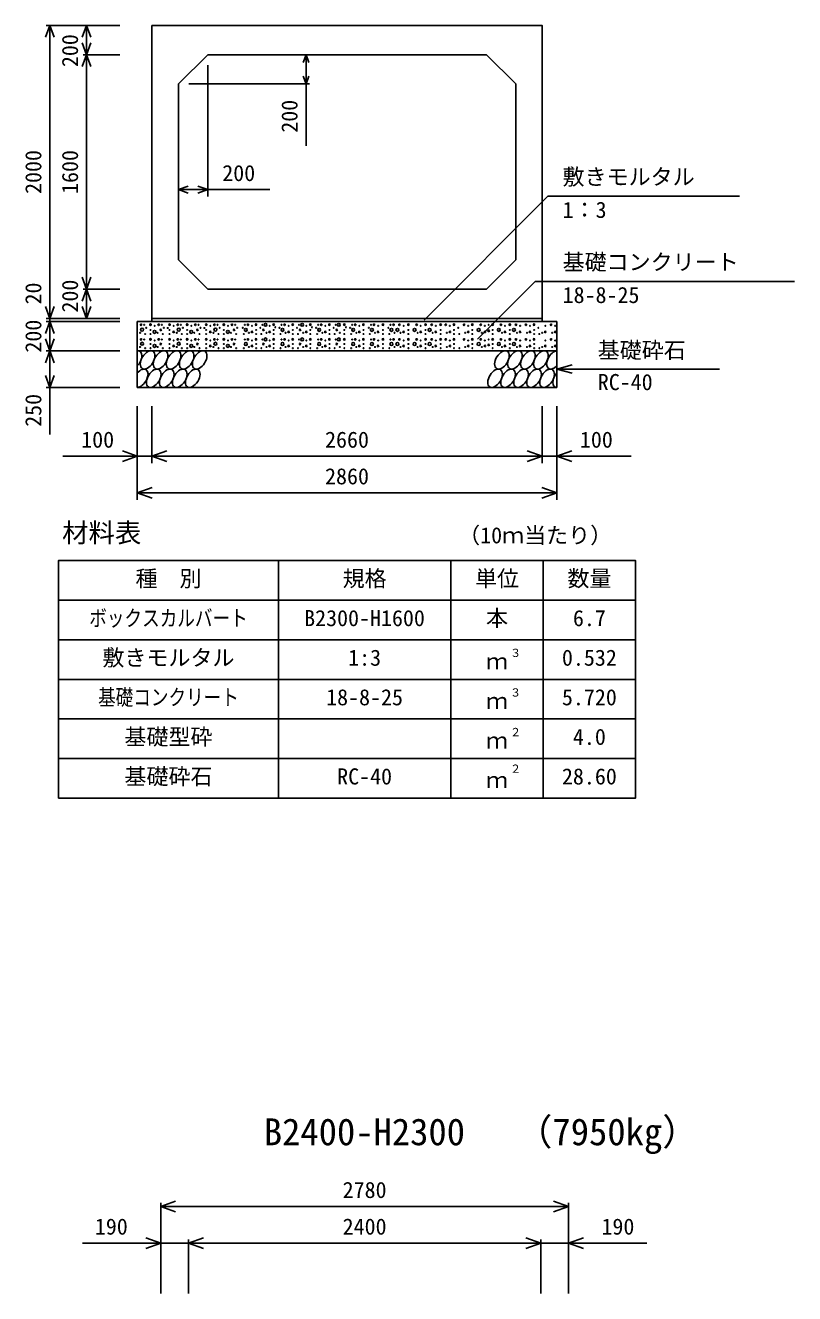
# Model space of a CAD drawing. Units: millimetres, scale not verified. Extents: x -100800 to 100800, y -35640 to 35640.
# Drawn here: x 10446 to 15690, y 9158 to 17810 of the extents above; entities that cross this region are included whole.
import ezdxf
from ezdxf.enums import TextEntityAlignment as Align

# ---------------------------------------------------------------- set-up
doc = ezdxf.new("R2010")
doc.units = ezdxf.units.MM
doc.header["$LTSCALE"] = 120
for name, color, linetype, lineweight in [('0-0_DIM', 7, 'Continuous', 25), ('0-2_HATCH', 6, 'Continuous', 25), ('0-3_HYO', 3, 'Continuous', 25), ('0-4_HYO2', 4, 'Continuous', 25), ('0-5_OUTLINE', 3, 'Continuous', 25), ('0-7_TXT', 7, 'Continuous', 25)]:
    doc.layers.add(name, color=color, linetype=linetype, lineweight=lineweight)
doc.styles.add('ＭＳ ゴシック', font='')
doc.styles.get('ＭＳ ゴシック').set_extended_font_data('MS Gothic')

msp = doc.modelspace()

# ---------------------------------------------------------------- linework, layer by layer
at = {"layer": '0-0_DIM'}
for p, q in [((10589, 17810.3), (11089.1, 17810.3)), ((10613, 17810.3), (10613, 15810.3)), ((10863, 17810.3), (10863, 17610.3)), ((10839, 17610.3), (11089.1, 17610.3)), ((10863, 16010.3), (10863, 17610.3)), ((12359.5, 17610.3), (12359.5, 17410.3)), ((11689.1, 17538.3), (11689.1, 16641.7)), ((11561.1, 17410.3), (12383.5, 17410.3)), ((12359.5, 16989.5), (12359.5, 17410.3)), ((11489.1, 16689.7), (11689.1, 16689.7)), ((12113.2, 16689.7), (11689.1, 16689.7)), ((14009, 16644.2), (13164.9, 15800.2)), ((14009, 16644.2), (15314.7, 16644.2)), ((10839, 16010.3), (11089.1, 16010.3)), ((10863, 16010.3), (10863, 15810.3)), ((13921.3, 16063.1), (13528.5, 15670.3)), ((13921.3, 16063.1), (15690.3, 16063.1)), ((10589, 15810.3), (11089.1, 15810.3)), ((10589, 15790.3), (11089.1, 15790.3)), ((10613, 15810.3), (10613, 15790.3)), ((10613, 15590.3), (10613, 15790.3)), ((10589, 15590.3), (11089.1, 15590.3)), ((10613, 15590.3), (10613, 15340.3)), ((14069.1, 15465.3), (14173.4, 15493.3)), ((14069.1, 15465.3), (15178, 15465.3)), ((14069.1, 15465.3), (14173.4, 15437.3)), ((10589, 15340.3), (11089.1, 15340.3)), ((10613, 15018.2), (10613, 15340.3)), ((11209.1, 14573.1), (11209.1, 15212.7)), ((11309.1, 14823.1), (11309.1, 15212.7)), ((13969.1, 14823.1), (13969.1, 15212.7)), ((14069.1, 14573.1), (14069.1, 15212.7)), ((10701.1, 14871.1), (11209.1, 14871.1)), ((11209.1, 14871.1), (11309.1, 14871.1)), ((11309.1, 14871.1), (13969.1, 14871.1)), ((11209.1, 14621.1), (14069.1, 14621.1)), ((11369.1, 9776.6), (11369.1, 9158)), ((11369.1, 9752.6), (14149.1, 9752.6)), ((14149.1, 9776.6), (14149.1, 9158)), ((11559.1, 9526.6), (11559.1, 9158)), ((13959.1, 9526.6), (13959.1, 9158)), ((10836.4, 9502.6), (11369.1, 9502.6)), ((14681.8, 9502.6), (14149.1, 9502.6))]:
    msp.add_line(p, q, dxfattribs=at)
for points in [[(10642.6, 17729.1), (10613, 17810.3), (10583.5, 17729.1)], [(10892.6, 17729.1), (10863, 17810.3), (10833.5, 17729.1)], [(10892.6, 17691.5), (10863, 17610.3), (10833.5, 17691.5)], [(10892.6, 17529.1), (10863, 17610.3), (10833.5, 17529.1)], [(12339.8, 17556.2), (12359.5, 17610.3), (12379.2, 17556.2)], [(12339.8, 17464.4), (12359.5, 17410.3), (12379.2, 17464.4)], [(11556.8, 16714.3), (11489.1, 16689.7), (11556.8, 16665)], [(11621.4, 16714.3), (11689.1, 16689.7), (11621.4, 16665)], [(10892.6, 16091.5), (10863, 16010.3), (10833.5, 16091.5)], [(10892.6, 15929.1), (10863, 16010.3), (10833.5, 15929.1)], [(10642.6, 15891.5), (10613, 15810.3), (10583.5, 15891.5)], [(10892.6, 15891.5), (10863, 15810.3), (10833.5, 15891.5)], [(10642.6, 15709.1), (10613, 15790.3), (10583.5, 15709.1)], [(10642.6, 15671.5), (10613, 15590.3), (10583.5, 15671.5)], [(10642.6, 15509.1), (10613, 15590.3), (10583.5, 15509.1)], [(10642.6, 15421.5), (10613, 15340.3), (10583.5, 15421.5)], [(11107.6, 14908), (11209.1, 14871.1), (11107.6, 14834.1)], [(11410.6, 14834.1), (11309.1, 14871.1), (11410.6, 14908)], [(13867.6, 14908), (13969.1, 14871.1), (13867.6, 14834.1)], [(14170.6, 14908), (14069.1, 14871.1), (14170.6, 14834.1)], [(14577.1, 14871.1), (14069.1, 14871.1), (13969.1, 14871.1)], [(11310.6, 14584.1), (11209.1, 14621.1), (11310.6, 14658)], [(13967.6, 14658), (14069.1, 14621.1), (13967.6, 14584.1)], [(11470.6, 9715.7), (11369.1, 9752.6), (11470.6, 9789.6)], [(14047.6, 9715.7), (14149.1, 9752.6), (14047.6, 9789.6)], [(11267.6, 9465.7), (11369.1, 9502.6), (11267.6, 9539.6)], [(11660.6, 9465.7), (11559.1, 9502.6), (11660.6, 9539.6)], [(13857.6, 9465.7), (13959.1, 9502.6), (13857.6, 9539.6)], [(14250.6, 9465.7), (14149.1, 9502.6), (14250.6, 9539.6)], [(11369.1, 9502.6), (11559.1, 9502.6), (13959.1, 9502.6), (14149.1, 9502.6)]]:
    msp.add_lwpolyline(points, dxfattribs=at)
at = {"layer": '0-2_HATCH'}
for centre, radius in [((11235.1, 15767.5), 5), ((11256.2, 15767.5), 2.5), ((11270.2, 15746.5), 2.5), ((11299.1, 15768.4), 5), ((11327.1, 15760.5), 2.5), ((11355.1, 15767.5), 5), ((11376.2, 15767.5), 2.5), ((11390.2, 15746.5), 2.5), ((11416.7, 15745.6), 2.5), ((11429.1, 15768.4), 5), ((11457.1, 15760.5), 2.5), ((11485.1, 15767.5), 5), ((11506.2, 15767.5), 2.5), ((11520.2, 15746.5), 2.5), ((11549.1, 15768.4), 5), ((11577.1, 15760.5), 2.5), ((11605.1, 15767.5), 5), ((11626.2, 15767.5), 2.5), ((11640.2, 15746.5), 2.5), ((11666.7, 15745.6), 2.5), ((11679.1, 15768.4), 5), ((11707.1, 15760.5), 2.5), ((11735.1, 15767.5), 5), ((11756.2, 15767.5), 2.5), ((11770.2, 15746.5), 2.5), ((11799.1, 15768.4), 5), ((11827.1, 15760.5), 2.5), ((11855.1, 15767.5), 5), ((11876.2, 15767.5), 2.5), ((11890.2, 15746.5), 2.5), ((11928, 15746.5), 2.5), ((11942, 15767.5), 2.5), ((11963.1, 15767.5), 5), ((11991.1, 15760.5), 2.5), ((12019.1, 15768.4), 5), ((12048, 15746.5), 2.5), ((12062, 15767.5), 2.5), ((12083.1, 15767.5), 10), ((12111.1, 15760.5), 2.5), ((12139.1, 15768.4), 5), ((12150.5, 15750.8), 2.5), ((12178, 15746.5), 2.5), ((12192, 15767.5), 2.5), ((12213.1, 15767.5), 5), ((12241.1, 15760.5), 2.5), ((12269.1, 15768.4), 5), ((12298, 15746.5), 2.5), ((12312, 15767.5), 2.5), ((12333.1, 15767.5), 10), ((12361.1, 15760.5), 2.5), ((12389.1, 15768.4), 5), ((12400.5, 15750.8), 2.5), ((12428, 15746.5), 2.5), ((12442, 15767.5), 2.5), ((12463.1, 15767.5), 5), ((12491.1, 15760.5), 2.5), ((12519.1, 15768.4), 5), ((12548, 15746.5), 2.5), ((12562, 15767.5), 2.5), ((12583.1, 15767.5), 10), ((12621, 15768.4), 5), ((12632.3, 15750.8), 2.5), ((12659.8, 15746.5), 2.5), ((12673.9, 15767.5), 2.5), ((12694.9, 15767.5), 5), ((12722.9, 15760.5), 2.5), ((12751, 15768.4), 5), ((12787.9, 15746.5), 2.5), ((12801.9, 15767.5), 2.5), ((12822.9, 15767.5), 5), ((12851, 15760.5), 2.5), ((12883.9, 15768.4), 5), ((12920.8, 15746.5), 2.5), ((12934.8, 15767.5), 2.5), ((12955.9, 15767.5), 5), ((12996.5, 15767.5), 5), ((13024.6, 15760.5), 2.5), ((13057.5, 15768.4), 5), ((13113.4, 15767.5), 5), ((13141.4, 15760.5), 2.5), ((13174.3, 15768.4), 5), ((13216.1, 15767.5), 5), ((13244.1, 15760.5), 2.5), ((13277, 15768.4), 5), ((13312.3, 15767.5), 5), ((13340.3, 15760.5), 2.5), ((13368.4, 15768.4), 5), ((13397.2, 15746.5), 2.5), ((13437.1, 15767.5), 5), ((13465.1, 15760.5), 2.5), ((13493.2, 15768.4), 5), ((13550.5, 15767.5), 5), ((13578.6, 15760.5), 2.5), ((13604.7, 15767.5), 2.5), ((13632, 15768.4), 5), ((13687.9, 15767.5), 5), ((13716, 15760.5), 2.5), ((13748.9, 15768.4), 5), ((13790.6, 15767.5), 5), ((13818.7, 15760.5), 2.5), ((13858.4, 15767.5), 5), ((13886.4, 15760.5), 2.5), ((13914.5, 15768.4), 5), ((13943.4, 15746.5), 2.5), ((13990.4, 15760.5), 2.5), ((14030.2, 15767.5), 5), ((14058.2, 15760.5), 2.5), ((11228.1, 15712.3), 2.5), ((11235.1, 15667.5), 5), ((11241.7, 15734.5), 10), ((11256.2, 15667.5), 2.5), ((11263.2, 15704.4), 2.5), ((11299.1, 15668.4), 5), ((11299.1, 15732.5), 2.5), ((11299.1, 15704.4), 2.5), ((11327.1, 15719.3), 10), ((11327.1, 15660.5), 2.5), ((11348.1, 15712.3), 2.5), ((11355.1, 15667.5), 5), ((11369.2, 15732.5), 5), ((11376.2, 15667.5), 2.5), ((11383.2, 15704.4), 2.5), ((11429.1, 15668.4), 5), ((11429.1, 15732.5), 2.5), ((11429.1, 15704.4), 2.5), ((11457.1, 15719.3), 5), ((11457.1, 15660.5), 2.5), ((11478.1, 15712.3), 2.5), ((11485.1, 15667.5), 5), ((11491.7, 15734.5), 10), ((11506.2, 15667.5), 2.5), ((11513.2, 15704.4), 2.5), ((11549.1, 15668.4), 5), ((11549.1, 15732.5), 2.5), ((11549.1, 15704.4), 2.5), ((11577.1, 15719.3), 10), ((11577.1, 15660.5), 2.5), ((11598.1, 15712.3), 2.5), ((11605.1, 15667.5), 5), ((11619.2, 15732.5), 5), ((11626.2, 15667.5), 2.5), ((11633.2, 15704.4), 2.5), ((11679.1, 15668.4), 5), ((11679.1, 15732.5), 2.5), ((11679.1, 15704.4), 2.5), ((11707.1, 15719.3), 5), ((11707.1, 15660.5), 2.5), ((11728.1, 15712.3), 2.5), ((11735.1, 15667.5), 5), ((11741.7, 15734.5), 10), ((11756.2, 15667.5), 2.5), ((11763.2, 15704.4), 2.5), ((11799.1, 15668.4), 5), ((11799.1, 15732.5), 2.5), ((11799.1, 15704.4), 2.5), ((11827.1, 15719.3), 10), ((11827.1, 15660.5), 2.5), ((11848.1, 15712.3), 2.5), ((11855.1, 15667.5), 5), ((11869.2, 15732.5), 5), ((11876.2, 15667.5), 2.5), ((11883.2, 15704.4), 2.5), ((11935, 15704.4), 2.5), ((11949, 15732.5), 10), ((11942, 15667.5), 2.5), ((11963.1, 15667.5), 5), ((11970.1, 15712.3), 2.5), ((11991.1, 15719.3), 5), ((11991.1, 15660.5), 2.5), ((12019.1, 15668.4), 5), ((12019.1, 15732.5), 2.5), ((12019.1, 15704.4), 2.5), ((12055, 15704.4), 2.5), ((12062, 15667.5), 2.5), ((12069, 15732.5), 5), ((12083.1, 15667.5), 10), ((12090.1, 15712.3), 2.5), ((12111.1, 15719.3), 5), ((12111.1, 15660.5), 2.5), ((12139.1, 15668.4), 5), ((12139.1, 15732.5), 2.5), ((12139.1, 15704.4), 2.5), ((12185, 15704.4), 2.5), ((12199, 15732.5), 10), ((12192, 15667.5), 2.5), ((12213.1, 15667.5), 5), ((12220.1, 15712.3), 2.5), ((12241.1, 15719.3), 5), ((12241.1, 15660.5), 2.5), ((12269.1, 15668.4), 5), ((12269.1, 15732.5), 2.5), ((12269.1, 15704.4), 2.5), ((12305, 15704.4), 2.5), ((12312, 15667.5), 2.5), ((12319, 15732.5), 5), ((12333.1, 15667.5), 10), ((12340.1, 15712.3), 2.5), ((12361.1, 15719.3), 5), ((12361.1, 15660.5), 2.5), ((12389.1, 15668.4), 5), ((12389.1, 15732.5), 2.5), ((12389.1, 15704.4), 2.5), ((12435, 15704.4), 2.5), ((12449, 15732.5), 10), ((12442, 15667.5), 2.5), ((12463.1, 15667.5), 5), ((12470.1, 15712.3), 2.5), ((12491.1, 15719.3), 5), ((12491.1, 15660.5), 2.5), ((12519.1, 15668.4), 5), ((12519.1, 15732.5), 2.5), ((12519.1, 15704.4), 2.5), ((12555, 15704.4), 2.5), ((12562, 15667.5), 2.5), ((12569, 15732.5), 5), ((12583.1, 15667.5), 10), ((12590.1, 15712.3), 2.5), ((12621, 15668.4), 5), ((12621, 15732.5), 2.5), ((12621, 15704.4), 2.5), ((12666.8, 15704.4), 2.5), ((12680.9, 15732.5), 10), ((12673.9, 15667.5), 2.5), ((12694.9, 15667.5), 5), ((12701.9, 15712.3), 2.5), ((12722.9, 15719.3), 5), ((12722.9, 15660.5), 2.5), ((12751, 15668.4), 5), ((12751, 15732.5), 2.5), ((12751, 15704.4), 2.5), ((12794.9, 15704.4), 2.5), ((12808.9, 15732.5), 10), ((12801.9, 15667.5), 2.5), ((12822.9, 15667.5), 5), ((12830, 15712.3), 2.5), ((12851, 15719.3), 5), ((12851, 15660.5), 2.5), ((12883.9, 15668.4), 5), ((12883.9, 15732.5), 2.5), ((12883.9, 15704.4), 2.5), ((12927.8, 15704.4), 2.5), ((12941.9, 15732.5), 10), ((12934.8, 15667.5), 2.5), ((12955.9, 15667.5), 5), ((12962.9, 15712.3), 2.5), ((12982.5, 15732.5), 10), ((12996.5, 15667.5), 5), ((13003.6, 15712.3), 2.5), ((13024.6, 15719.3), 5), ((13024.6, 15660.5), 2.5), ((13057.5, 15668.4), 5), ((13057.5, 15732.5), 2.5), ((13057.5, 15704.4), 2.5), ((13099.4, 15732.5), 10), ((13113.4, 15667.5), 5), ((13120.4, 15712.3), 2.5), ((13141.4, 15719.3), 5), ((13141.4, 15660.5), 2.5), ((13174.3, 15668.4), 5), ((13174.3, 15732.5), 2.5), ((13174.3, 15704.4), 2.5), ((13202.1, 15732.5), 10), ((13216.1, 15667.5), 5), ((13223.1, 15712.3), 2.5), ((13244.1, 15719.3), 5), ((13244.1, 15660.5), 2.5), ((13277, 15668.4), 5), ((13277, 15732.5), 2.5), ((13277, 15704.4), 2.5), ((13312.3, 15667.5), 5), ((13319.3, 15712.3), 2.5), ((13340.3, 15719.3), 5), ((13340.3, 15660.5), 2.5), ((13368.4, 15668.4), 5), ((13368.4, 15732.5), 2.5), ((13368.4, 15704.4), 2.5), ((13404.2, 15704.4), 2.5), ((13437.1, 15667.5), 5), ((13444.1, 15712.3), 2.5), ((13465.1, 15719.3), 5), ((13465.1, 15660.5), 2.5), ((13493.2, 15668.4), 5), ((13493.2, 15732.5), 2.5), ((13493.2, 15704.4), 2.5), ((13536.5, 15732.5), 10), ((13550.5, 15667.5), 5), ((13557.5, 15712.3), 2.5), ((13578.6, 15719.3), 5), ((13578.6, 15660.5), 2.5), ((13604.7, 15726.3), 5), ((13604.7, 15667.5), 2.5), ((13632, 15668.4), 5), ((13632, 15732.5), 2.5), ((13632, 15704.4), 2.5), ((13673.9, 15732.5), 10), ((13687.9, 15667.5), 5), ((13695, 15712.3), 2.5), ((13716, 15719.3), 5), ((13716, 15660.5), 2.5), ((13748.9, 15668.4), 5), ((13748.9, 15732.5), 2.5), ((13748.9, 15704.4), 2.5), ((13776.6, 15732.5), 10), ((13790.6, 15667.5), 5), ((13797.6, 15712.3), 2.5), ((13818.7, 15719.3), 5), ((13818.7, 15660.5), 2.5), ((13858.4, 15667.5), 5), ((13865.4, 15712.3), 2.5), ((13886.4, 15719.3), 5), ((13886.4, 15660.5), 2.5), ((13914.5, 15668.4), 5), ((13914.5, 15732.5), 2.5), ((13914.5, 15704.4), 2.5), ((13950.4, 15704.4), 2.5), ((13969.4, 15712.3), 2.5), ((13990.4, 15719.3), 5), ((13990.4, 15660.5), 2.5), ((14030.2, 15667.5), 5), ((14037.2, 15712.3), 2.5), ((14058.2, 15719.3), 5), ((14058.2, 15660.5), 2.5), ((11228.1, 15616.2), 2.5), ((11241.7, 15638.4), 10), ((11263.2, 15608.4), 2.5), ((11299.1, 15636.4), 2.5), ((11299.1, 15608.4), 2.5), ((11327.1, 15623.2), 10), ((11348.1, 15616.2), 2.5), ((11369.2, 15636.4), 5), ((11383.2, 15608.4), 2.5), ((11429.1, 15636.4), 2.5), ((11429.1, 15608.4), 2.5), ((11457.1, 15623.2), 5), ((11478.1, 15616.2), 2.5), ((11491.7, 15638.4), 10), ((11513.2, 15608.4), 2.5), ((11549.1, 15636.4), 2.5), ((11549.1, 15608.4), 2.5), ((11577.1, 15623.2), 10), ((11598.1, 15616.2), 2.5), ((11619.2, 15636.4), 5), ((11633.2, 15608.4), 2.5), ((11679.1, 15636.4), 2.5), ((11679.1, 15608.4), 2.5), ((11707.1, 15623.2), 5), ((11728.1, 15616.2), 2.5), ((11741.7, 15638.4), 10), ((11763.2, 15608.4), 2.5), ((11799.1, 15636.4), 2.5), ((11799.1, 15608.4), 2.5), ((11827.1, 15623.2), 10), ((11848.1, 15616.2), 2.5), ((11869.2, 15636.4), 5), ((11883.2, 15608.4), 2.5), ((11935, 15608.4), 2.5), ((11949, 15636.4), 10), ((11970.1, 15616.2), 2.5), ((11991.1, 15623.2), 5), ((12019.1, 15636.4), 2.5), ((12019.1, 15608.4), 2.5), ((12055, 15608.4), 2.5), ((12069, 15636.4), 5), ((12090.1, 15616.2), 2.5), ((12111.1, 15623.2), 5), ((12139.1, 15636.4), 2.5), ((12139.1, 15608.4), 2.5), ((12185, 15608.4), 2.5), ((12199, 15636.4), 10), ((12220.1, 15616.2), 2.5), ((12241.1, 15623.2), 5), ((12269.1, 15636.4), 2.5), ((12269.1, 15608.4), 2.5), ((12305, 15608.4), 2.5), ((12319, 15636.4), 5), ((12340.1, 15616.2), 2.5), ((12361.1, 15623.2), 5), ((12389.1, 15636.4), 2.5), ((12389.1, 15608.4), 2.5), ((12435, 15608.4), 2.5), ((12449, 15636.4), 10), ((12470.1, 15616.2), 2.5), ((12491.1, 15623.2), 5), ((12519.1, 15636.4), 2.5), ((12519.1, 15608.4), 2.5), ((12555, 15608.4), 2.5), ((12569, 15636.4), 5), ((12590.1, 15616.2), 2.5), ((12621, 15636.4), 2.5), ((12621, 15608.4), 2.5), ((12666.8, 15608.4), 2.5), ((12680.9, 15636.4), 10), ((12701.9, 15616.2), 2.5), ((12722.9, 15623.2), 5), ((12751, 15636.4), 2.5), ((12751, 15608.4), 2.5), ((12794.9, 15608.4), 2.5), ((12808.9, 15636.4), 10), ((12830, 15616.2), 2.5), ((12851, 15623.2), 5), ((12883.9, 15636.4), 2.5), ((12883.9, 15608.4), 2.5), ((12927.8, 15608.4), 2.5), ((12941.9, 15636.4), 10), ((12962.9, 15616.2), 2.5), ((12982.5, 15636.4), 10), ((13003.6, 15616.2), 2.5), ((13024.6, 15623.2), 5), ((13057.5, 15636.4), 2.5), ((13057.5, 15608.4), 2.5), ((13099.4, 15636.4), 10), ((13120.4, 15616.2), 2.5), ((13141.4, 15623.2), 5), ((13174.3, 15636.4), 2.5), ((13174.3, 15608.4), 2.5), ((13202.1, 15636.4), 10), ((13223.1, 15616.2), 2.5), ((13244.1, 15623.2), 5), ((13277, 15636.4), 2.5), ((13277, 15608.4), 2.5), ((13319.3, 15616.2), 2.5), ((13340.3, 15623.2), 5), ((13368.4, 15636.4), 2.5), ((13368.4, 15608.4), 2.5), ((13404.2, 15608.4), 2.5), ((13444.1, 15616.2), 2.5), ((13465.1, 15623.2), 5), ((13493.2, 15636.4), 2.5), ((13493.2, 15608.4), 2.5), ((13536.5, 15636.4), 10), ((13557.5, 15616.2), 2.5), ((13578.6, 15623.2), 5), ((13604.7, 15630.2), 5), ((13632, 15636.4), 2.5), ((13632, 15608.4), 2.5), ((13673.9, 15636.4), 10), ((13695, 15616.2), 2.5), ((13716, 15623.2), 5), ((13748.9, 15636.4), 2.5), ((13748.9, 15608.4), 2.5), ((13776.6, 15636.4), 10), ((13797.6, 15616.2), 2.5), ((13818.7, 15623.2), 5), ((13865.4, 15616.2), 2.5), ((13886.4, 15623.2), 5), ((13914.5, 15636.4), 2.5), ((13914.5, 15608.4), 2.5), ((13950.4, 15608.4), 2.5), ((13969.4, 15616.2), 2.5), ((13990.4, 15623.2), 5), ((14037.2, 15616.2), 2.5), ((14058.2, 15623.2), 5)]:
    msp.add_circle(centre, radius, dxfattribs=at)
for centre, start_param, end_param in [((11190.8, 15527.8), 4.335544, 6.724593), ((14049.8, 15527.8), 0.419949, 4.357003), ((11232.3, 15402.8), 3.496422, 7.58605), ((14091.4, 15402.8), 1.28053, 3.496422)]:
    msp.add_ellipse(centre, major_axis=(36.4, 58.9), ratio=0.5792, start_param=start_param, end_param=end_param, dxfattribs=at)
for centre in [(11279.5, 15527.8), (11368.2, 15527.8), (11456.9, 15527.8), (11545.6, 15527.8), (11634.3, 15527.8), (13695, 15527.8), (13783.7, 15527.8), (13872.4, 15527.8), (13961.1, 15527.8), (11321, 15402.8), (11409.7, 15402.8), (11498.4, 15402.8), (11587.1, 15402.8), (13647.9, 15402.8), (13736.6, 15402.8), (13825.3, 15402.8), (13914, 15402.8), (14002.7, 15402.8)]:
    msp.add_ellipse(centre, major_axis=(36.4, 58.9), ratio=0.5792, dxfattribs=at)
at = {"layer": '0-3_HYO'}
for p, q in [((12171.6, 14158.6), (12171.6, 12538.6)), ((13346.6, 14158.6), (13346.6, 12538.6)), ((13976.6, 14158.6), (13976.6, 12538.6)), ((10671.6, 13888.6), (14606.6, 13888.6))]:
    msp.add_line(p, q, dxfattribs=at)
msp.add_lwpolyline([(10671.6, 12538.6), (14606.6, 12538.6), (14606.6, 14158.6), (10671.6, 14158.6)], close=True, dxfattribs=at)
at = {"layer": '0-4_HYO2'}
for p, q in [((10671.6, 13618.6), (14606.6, 13618.6)), ((10671.6, 13348.6), (14606.6, 13348.6)), ((10671.6, 13078.6), (14606.6, 13078.6)), ((10671.6, 12808.6), (14606.6, 12808.6))]:
    msp.add_line(p, q, dxfattribs=at)
at = {"layer": '0-5_OUTLINE'}
for p, q in [((11309.1, 15790.3), (11309.1, 17810.3)), ((11689.1, 17610.3), (11489.1, 17410.3)), ((11689.1, 17610.3), (13589.1, 17610.3)), ((13789.1, 17410.3), (13589.1, 17610.3)), ((11489.1, 16210.3), (11489.1, 17410.3)), ((13789.1, 17410.3), (13789.1, 16210.3)), ((11689.1, 16010.3), (11489.1, 16210.3)), ((13789.1, 16210.3), (13589.1, 16010.3)), ((13589.1, 16010.3), (11689.1, 16010.3)), ((11209.1, 15790.3), (11209.1, 15340.3)), ((11209.1, 15790.3), (14069.1, 15790.3)), ((13969.1, 15810.3), (11309.1, 15810.3)), ((14069.1, 15790.3), (14069.1, 15340.3)), ((11209.1, 15590.3), (14069.1, 15590.3)), ((11209.1, 15340.3), (14069.1, 15340.3))]:
    msp.add_line(p, q, dxfattribs=at)
msp.add_lwpolyline([(11309.1, 17810.3), (13969.1, 17810.3), (13969.1, 15790.3)], dxfattribs=at)

# ---------------------------------------------------------------- texts
at = {"layer": '0-0_DIM', "style": 'ＭＳ ゴシック'}
for s, p in [('200', (10838, 17525.6)), ('200', (12334.5, 17078)), ('2000', (10588, 16660.3)), ('1600', (10838, 16660.3)), ('20', (10588, 15906.2)), ('200', (10838, 15851.1)), ('200', (10588, 15577.8)), ('250', (10588, 15071.5))]:
    msp.add_text(s, height=110, rotation=90, dxfattribs=at).set_placement(p, align=Align.BOTTOM_LEFT)
for s, p in [('200', (11788.3, 16714.7)), ('敷きモルタル', (14108.6, 16689.2)), ('1：3', (14108.6, 16464)), ('基礎コンクリート', (14108.6, 16108)), ('18-8-25', (14108.6, 15882.9)), ('基礎砕石', (14348.3, 15506.5)), ('RC-40', (14348.3, 15288.9)), ('100', (10826.7, 14896.1)), ('2660', (12489.1, 14896.1)), ('100', (14226.5, 14896.1)), ('2860', (12489.1, 14646.1)), ('2780', (12609.1, 9777.6)), ('190', (10919.8, 9527.6)), ('2400', (12609.1, 9527.6)), ('190', (14373.4, 9527.6))]:
    msp.add_text(s, height=110, dxfattribs=at).set_placement(p, align=Align.BOTTOM_LEFT)
at = {"layer": '0-7_TXT', "style": 'ＭＳ ゴシック'}
for s, height, p in [('材料表', 132, (10696.6, 14243.6)), ('（10ｍ当たり）', 110, (13396.6, 14243.6)), ('種\u3000別', 110, (11196.6, 13948.6)), ('規格', 110, (12609.1, 13948.6)), ('単位', 110, (13511.6, 13948.6)), ('数量', 110, (14141.6, 13948.6)), ('B2300-H1600', 110, (12346.6, 13678.6)), ('本', 110, (13586.6, 13678.6)), ('6.7', 110, (14179.1, 13678.6)), ('敷きモルタル', 110, (10971.6, 13408.6)), ('1:3', 110, (12646.6, 13408.6)), ('ｍ', 110, (13586.6, 13383.6)), ('３', 55, (13750.5, 13484.5)), ('0.532', 110, (14104.1, 13408.6)), ('18-8-25', 110, (12496.6, 13138.6)), ('３', 55, (13750.5, 13214.5)), ('5.720', 110, (14104.1, 13138.6)), ('ｍ', 110, (13586.6, 13113.6)), ('基礎型砕', 110, (11121.6, 12868.6)), ('２', 55, (13750.5, 12944.5)), ('4.0', 110, (14179.1, 12868.6)), ('ｍ', 110, (13586.6, 12843.6)), ('基礎砕石', 110, (11121.6, 12598.6)), ('RC-40', 110, (12571.6, 12598.6)), ('２', 55, (13750.5, 12694.5)), ('28.60', 110, (14104.1, 12598.6)), ('ｍ', 110, (13586.6, 12573.6)), ('（7950kg）', 183.3, (13789.3, 10115.3)), ('B2400-H2300', 183.3, (12071.6, 10115.3))]:
    msp.add_text(s, height=height, dxfattribs=at).set_placement(p, align=Align.BOTTOM_LEFT)
at = {"layer": '0-7_TXT', "style": 'ＭＳ ゴシック', "width": 0.8}
for s, p in [('ボックスカルバート', (10881.6, 13678.6)), ('基礎コンクリート', (10941.6, 13138.6))]:
    msp.add_text(s, height=110, dxfattribs=at).set_placement(p, align=Align.BOTTOM_LEFT)

doc.saveas('drawing.dxf')
